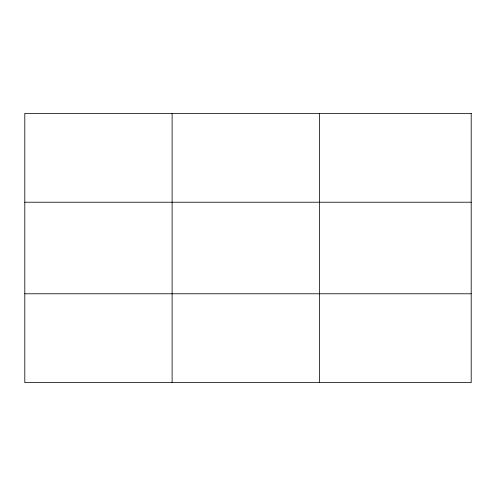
<?xml version="1.0" encoding="UTF-8"?>
<svg xmlns="http://www.w3.org/2000/svg" width="496" height="496" viewBox="0 0 496 496"><rect width="100%" height="100%" fill="white"/><g stroke="black" fill="none" stroke-linecap="round" stroke-linejoin="round"><path stroke-width="0.74" d="M172.112 113.373L172.112 382.627M319.424 113.373L319.424 382.627M24.8 202.225L471.2 202.225M24.8 293.775L471.2 293.775M471.2 113.373L471.2 382.627L24.8 382.627L24.8 113.373L471.2 113.373"/></g></svg>
